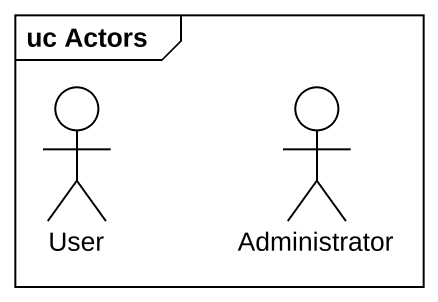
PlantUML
@startuml
mainframe uc Actors
actor User
actor Administrator
@enduml
